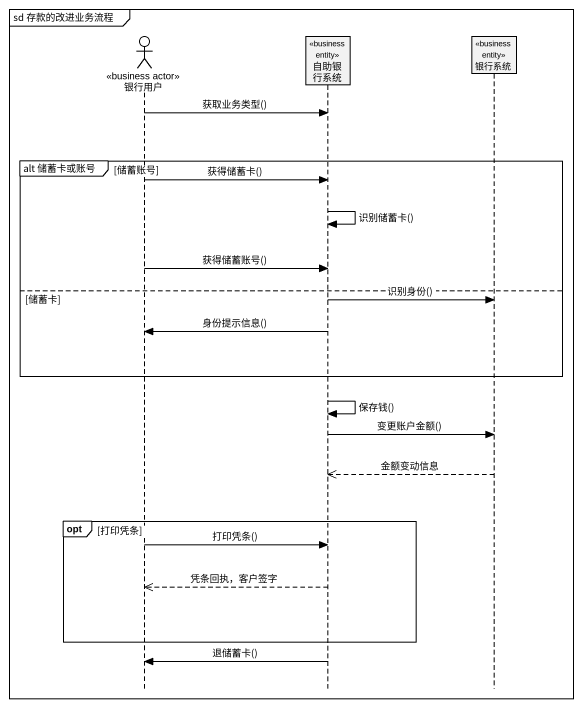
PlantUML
@startuml
mainframe sd 存款的改进业务流程
hide footbox
actor 银行用户 <<business actor>>
participant 自助银行系统 <<business entity>>
participant 银行系统 <<business entity>>

银行用户 -> 自助银行系统 : 获取业务类型()
group alt 储蓄卡或账号 [储蓄账号]
  银行用户 -> 自助银行系统 : 获得储蓄卡()
  自助银行系统 -> 自助银行系统 : 识别储蓄卡()
  银行用户 -> 自助银行系统 : 获得储蓄账号()
else 储蓄卡
  自助银行系统 -> 银行系统 : 识别身份()
  自助银行系统 -> 银行用户 : 身份提示信息()
end
自助银行系统 -> 自助银行系统 : 保存钱()
自助银行系统 -> 银行系统 : 变更账户金额()
银行系统 -->> 自助银行系统 : 金额变动信息
opt 打印凭条
  银行用户 -> 自助银行系统 : 打印凭条()
  自助银行系统 -->> 银行用户 : 凭条回执，客户签字
end
自助银行系统 -> 银行用户 : 退储蓄卡()
@enduml
